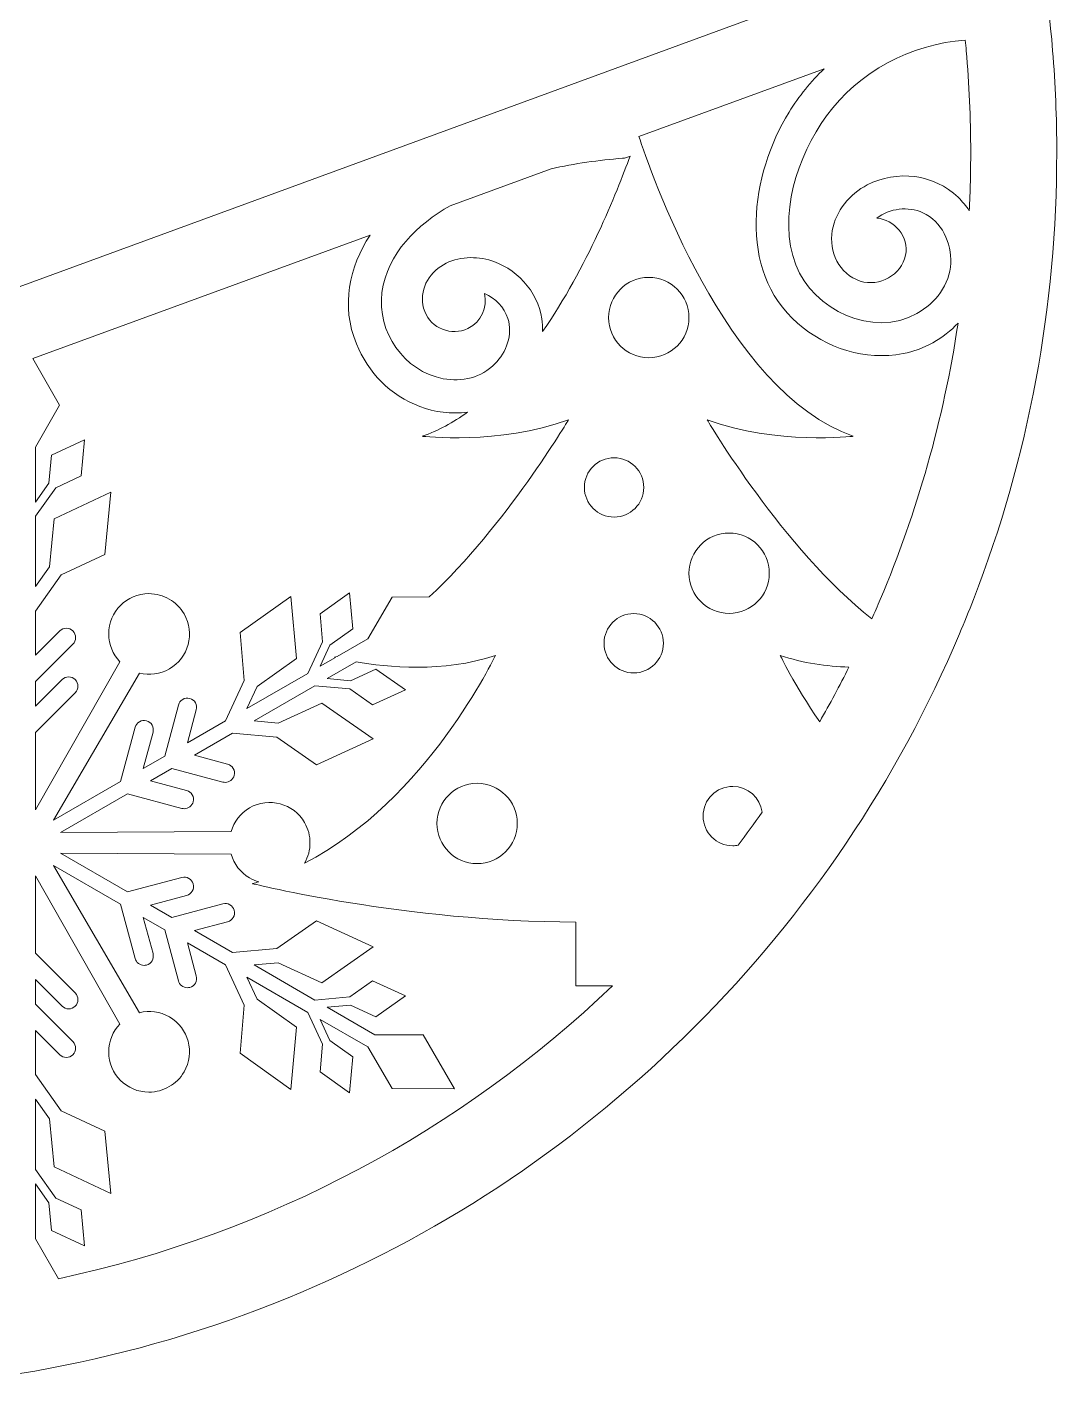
# Model space of a CAD drawing. Extents: x 685 to 835, y -200 to 2.
# Drawn here: x 772.6 to 835.1, y -200 to -117.3 of the extents above; entities that cross this region are included whole.
import ezdxf

# ---------------------------------------------------------------- set-up
doc = ezdxf.new("R2010")
doc.units = 0
doc.header["$MEASUREMENT"] = 0
doc.layers.add('Layer 1', color=7, linetype='Continuous', lineweight=0)

msp = doc.modelspace()

# ---------------------------------------------------------------- linework, layer by layer
at = {"layer": 'Layer 1'}
for points, knots in [([(834.88, -118.708), (834.299, -111.493), (832.69, -104.464), (830.073, -97.724), (829.801, -97.021), (829.518, -96.322), (829.223, -95.627), (827.932, -92.575), (826.451, -89.628), (824.785, -86.797), (824.302, -85.974), (823.804, -85.163), (823.29, -84.36), (822.718, -83.468), (822.127, -82.589), (821.517, -81.722), (825.567, -83.447), (830.626, -83.059), (833.206, -79.072), (833.676, -78.349), (833.045, -77.549), (832.301, -77.486), (827.578, -77.107), (824.89, -72.02), (823.732, -67.985), (822.273, -62.932), (821.739, -57.311), (818.041, -53.262), (816.434, -51.501), (814.463, -50.28), (812.315, -49.438), (815.059, -49.08), (817.74, -48.406), (820.252, -47.157), (824.933, -44.834), (828.841, -40.399), (829.045, -34.989), (829.276, -29.003), (825.241, -23.866), (820.589, -20.582), (815.557, -17.024), (809.607, -15.144), (804.365, -11.965), (801.845, -10.435), (799.719, -8.575), (797.754, -6.393), (796.028, -4.463), (794.287, -2.414), (791.979, -1.158), (786.821, 1.649), (780.856, -1.003), (777.474, -5.298), (775.6, -7.684), (774.351, -10.449), (773.256, -13.256), (772.021, -16.435), (770.863, -19.649), (769.677, -22.849), (769.467, -23.417), (769.257, -23.979), (769.046, -24.547), (768.59, -22.863), (767.256, -21.48), (765.502, -20.694), (764.064, -20.049), (762.442, -19.635), (760.892, -19.403), (760.596, -19.358), (760.298, -19.337), (760, -19.331), (759.704, -19.337), (759.405, -19.358), (759.109, -19.403), (757.558, -19.635), (755.938, -20.049), (754.499, -20.694), (752.745, -21.48), (751.411, -22.863), (750.955, -24.547), (750.745, -23.979), (750.534, -23.417), (750.324, -22.849), (749.138, -19.649), (747.98, -16.435), (746.745, -13.256), (745.65, -10.449), (744.401, -7.684), (742.527, -5.298), (739.145, -1.003), (733.18, 1.649), (728.022, -1.158), (725.714, -2.414), (723.973, -4.463), (722.247, -6.393), (720.282, -8.575), (718.156, -10.435), (715.637, -11.965), (710.395, -15.144), (704.444, -17.024), (699.412, -20.582), (694.76, -23.866), (690.725, -29.003), (690.956, -34.989), (691.16, -40.399), (695.069, -44.834), (699.749, -47.157), (702.261, -48.406), (704.942, -49.08), (707.686, -49.438), (705.539, -50.28), (703.567, -51.501), (701.96, -53.262), (698.261, -57.311), (697.728, -62.932), (696.269, -67.985), (695.111, -72.02), (692.423, -77.107), (687.7, -77.486), (686.957, -77.549), (686.325, -78.349), (686.795, -79.072), (689.375, -83.059), (694.435, -83.447), (698.485, -81.721), (695.438, -86.056), (692.86, -90.703), (690.777, -95.627), (690.482, -96.322), (690.199, -97.021), (689.927, -97.724), (687.312, -104.464), (685.702, -111.493), (685.12, -118.708), (685.095, -119.009), (685.072, -119.311), (685.052, -119.613), (684.977, -120.697), (684.926, -121.785), (684.898, -122.877), (684.88, -123.54), (684.872, -124.205), (684.872, -124.872), (684.872, -133.996), (686.481, -142.879), (689.658, -151.316), (689.747, -151.551), (689.836, -151.786), (689.927, -152.02), (690.181, -152.672), (690.443, -153.324), (690.716, -153.972), (690.736, -154.019), (690.757, -154.068), (690.777, -154.115), (694.561, -163.062), (699.978, -171.096), (706.877, -177.995), (713.776, -184.893), (721.81, -190.311), (730.756, -194.095), (740.02, -198.012), (749.86, -200), (760, -200), (770.141, -200), (779.98, -198.012), (789.245, -194.095), (798.191, -190.311), (806.225, -184.893), (813.125, -177.995), (820.023, -171.096), (825.44, -163.062), (829.223, -154.115), (829.518, -153.42), (829.801, -152.721), (830.073, -152.02), (833.429, -143.373), (835.128, -134.25), (835.128, -124.872), (835.128, -122.803), (835.045, -120.748), (834.88, -118.708)], [0, 0, 0, 0, 1, 1, 1, 2, 2, 2, 3, 3, 3, 4, 4, 4, 5, 5, 5, 6, 6, 6, 7, 7, 7, 8, 8, 8, 9, 9, 9, 10, 10, 10, 11, 11, 11, 12, 12, 12, 13, 13, 13, 14, 14, 14, 15, 15, 15, 16, 16, 16, 17, 17, 17, 18, 18, 18, 19, 19, 19, 20, 20, 20, 21, 21, 21, 22, 22, 22, 23, 23, 23, 24, 24, 24, 25, 25, 25, 26, 26, 26, 27, 27, 27, 28, 28, 28, 29, 29, 29, 30, 30, 30, 31, 31, 31, 32, 32, 32, 33, 33, 33, 34, 34, 34, 35, 35, 35, 36, 36, 36, 37, 37, 37, 38, 38, 38, 39, 39, 39, 40, 40, 40, 41, 41, 41, 42, 42, 42, 43, 43, 43, 44, 44, 44, 45, 45, 45, 46, 46, 46, 47, 47, 47, 48, 48, 48, 49, 49, 49, 50, 50, 50, 51, 51, 51, 52, 52, 52, 53, 53, 53, 54, 54, 54, 55, 55, 55, 56, 56, 56, 57, 57, 57, 58, 58, 58, 59, 59, 59, 60, 60, 60, 60]), ([(695.412, -151.62), (695.048, -150.74), (694.699, -149.852), (694.37, -148.956), (691.819, -142.029), (690.337, -134.591), (690.122, -126.843), (690.122, -126.843), (814.579, -81.239), (814.579, -81.239), (815.991, -83.002), (817.321, -84.834), (818.56, -86.73), (819.082, -87.528), (819.587, -88.336), (820.075, -89.156), (821.712, -91.897), (823.165, -94.758), (824.42, -97.724), (826.375, -102.346), (827.846, -107.221), (828.77, -112.285), (828.77, -112.285), (699.399, -159.689), (699.399, -159.689), (697.977, -157.223), (696.699, -154.663), (695.58, -152.02), (695.525, -151.887), (695.468, -151.753), (695.412, -151.62)], [0, 0, 0, 0, 1, 1, 1, 2, 2, 2, 3, 3, 3, 4, 4, 4, 5, 5, 5, 6, 6, 6, 7, 7, 7, 8, 8, 8, 9, 9, 9, 10, 10, 10, 10]), ([(829.817, -128.427), (829.622, -128.132), (829.398, -127.858), (829.144, -127.611), (827.68, -126.193), (825.426, -125.932), (823.63, -126.857), (822.573, -127.402), (821.713, -128.44), (821.508, -129.626), (821.288, -130.901), (821.915, -132.286), (823.207, -132.696), (824.365, -133.064), (825.706, -132.324), (825.95, -131.125), (826.178, -130.003), (825.27, -128.962), (824.206, -128.873), (824.97, -128.267), (826.125, -128.149), (827.002, -128.545), (828.158, -129.067), (828.743, -130.389), (828.699, -131.605), (828.651, -132.915), (827.753, -134.042), (826.644, -134.665), (823.981, -136.161), (820.333, -134.456), (819.293, -131.707), (818.174, -128.75), (819.379, -125.109), (821.153, -122.667), (823.113, -119.969), (826.279, -118.312), (829.578, -118.063), (829.599, -118.278), (829.619, -118.493), (829.637, -118.708), (829.815, -120.74), (829.907, -122.795), (829.907, -124.872), (829.907, -126.064), (829.877, -127.249), (829.817, -128.427)], [0, 0, 0, 0, 1, 1, 1, 2, 2, 2, 3, 3, 3, 4, 4, 4, 5, 5, 5, 6, 6, 6, 7, 7, 7, 8, 8, 8, 9, 9, 9, 10, 10, 10, 11, 11, 11, 12, 12, 12, 13, 13, 13, 14, 14, 14, 15, 15, 15, 15]), ([(824.42, -152.02), (824.252, -152.415), (824.081, -152.809), (823.907, -153.201), (818.549, -148.985), (813.914, -141.12), (813.914, -141.12), (818.127, -142.672), (822.782, -142.118), (822.782, -142.118), (815.031, -139.431), (810.365, -125.765), (809.768, -123.924), (809.768, -123.924), (821.019, -119.801), (821.019, -119.801), (820.206, -120.578), (819.484, -121.462), (818.883, -122.44), (816.558, -126.221), (815.703, -132.024), (819.398, -135.254), (821.145, -136.782), (823.503, -137.536), (825.803, -137.099), (827.081, -136.857), (828.253, -136.186), (829.138, -135.246), (828.262, -141.104), (826.658, -146.727), (824.42, -152.02)], [0, 0, 0, 0, 1, 1, 1, 2, 2, 2, 3, 3, 3, 4, 4, 4, 5, 5, 5, 6, 6, 6, 7, 7, 7, 8, 8, 8, 9, 9, 9, 10, 10, 10, 10]), ([(808.776, -125.241), (808.951, -125.228), (809.102, -125.178), (809.23, -125.103), (808.428, -127.335), (806.617, -131.867), (803.924, -135.758), (803.93, -135.502), (803.917, -135.244), (803.879, -134.985), (803.629, -133.306), (802.291, -131.852), (800.656, -131.411), (799.697, -131.152), (798.581, -131.244), (797.741, -131.802), (796.845, -132.398), (796.375, -133.5), (796.767, -134.535), (797.159, -135.569), (798.398, -136.055), (799.394, -135.568), (800.221, -135.164), (800.568, -134.288), (800.407, -133.452), (801.06, -133.724), (801.6, -134.299), (801.815, -134.963), (802.13, -135.937), (801.722, -137.01), (801.031, -137.719), (800.222, -138.55), (799.023, -138.838), (797.897, -138.623), (795.512, -138.168), (793.861, -135.788), (794.177, -133.391), (794.49, -131.007), (796.318, -129.261), (798.321, -128.118), (798.321, -128.118), (804.437, -125.877), (804.437, -125.877), (805.876, -125.558), (807.338, -125.351), (808.776, -125.241)], [0, 0, 0, 0, 1, 1, 1, 2, 2, 2, 3, 3, 3, 4, 4, 4, 5, 5, 5, 6, 6, 6, 7, 7, 7, 8, 8, 8, 9, 9, 9, 10, 10, 10, 11, 11, 11, 12, 12, 12, 13, 13, 13, 14, 14, 14, 15, 15, 15, 15]), ([(797.042, -151.873), (797.042, -151.873), (794.789, -151.883), (794.789, -151.883), (794.789, -151.883), (793.314, -154.412), (793.314, -154.412), (793.314, -154.412), (791.465, -155.48), (791.465, -155.48), (791.41, -155.497), (791.355, -155.515), (791.301, -155.531), (791.301, -155.531), (791.319, -155.536), (791.352, -155.545), (791.352, -155.545), (790.423, -156.081), (790.423, -156.081), (790.423, -156.081), (791.016, -154.8), (791.016, -154.8), (791.016, -154.8), (792.399, -153.815), (792.399, -153.815), (792.399, -153.815), (792.209, -151.621), (792.209, -151.621), (792.209, -151.621), (790.415, -152.898), (790.415, -152.898), (790.415, -152.898), (790.561, -154.59), (790.561, -154.59), (790.561, -154.59), (789.671, -156.515), (789.671, -156.515), (789.671, -156.515), (785.979, -158.647), (785.979, -158.647), (785.979, -158.647), (786.595, -157.315), (786.595, -157.315), (786.595, -157.315), (788.979, -155.617), (788.979, -155.617), (788.979, -155.617), (788.652, -151.834), (788.652, -151.834), (788.652, -151.834), (785.559, -154.036), (785.559, -154.036), (785.559, -154.036), (785.811, -156.953), (785.811, -156.953), (785.811, -156.953), (784.681, -159.396), (784.681, -159.396), (784.681, -159.396), (782.369, -160.731), (782.369, -160.731), (782.369, -160.731), (782.907, -158.723), (782.907, -158.723), (782.988, -158.422), (782.81, -158.112), (782.508, -158.032), (782.207, -157.951), (781.898, -158.13), (781.817, -158.431), (781.817, -158.431), (780.987, -161.529), (780.987, -161.529), (780.987, -161.529), (779.69, -162.278), (779.69, -162.278), (779.69, -162.278), (780.28, -160.078), (780.28, -160.078), (780.361, -159.776), (780.181, -159.467), (779.88, -159.387), (779.579, -159.305), (779.27, -159.484), (779.189, -159.786), (779.189, -159.786), (778.307, -163.076), (778.307, -163.076), (778.307, -163.076), (774.236, -165.427), (774.236, -165.427), (774.236, -165.427), (779.467, -156.493), (779.467, -156.493), (780.058, -156.639), (780.704, -156.566), (781.273, -156.238), (782.44, -155.564), (782.841, -154.07), (782.167, -152.903), (781.942, -152.514), (781.626, -152.21), (781.262, -152.003), (780.9, -151.791), (780.479, -151.67), (780.031, -151.67), (778.682, -151.67), (777.589, -152.763), (777.589, -154.111), (777.589, -154.768), (777.849, -155.364), (778.272, -155.803), (778.272, -155.803), (773.15, -164.799), (773.15, -164.799), (773.15, -164.799), (773.15, -160.098), (773.15, -160.098), (773.15, -160.098), (775.558, -157.689), (775.558, -157.689), (775.779, -157.469), (775.779, -157.112), (775.558, -156.891), (775.338, -156.671), (774.981, -156.671), (774.76, -156.891), (774.76, -156.891), (773.15, -158.501), (773.15, -158.501), (773.15, -158.501), (773.15, -157.005), (773.15, -157.005), (773.15, -157.005), (775.418, -154.736), (775.418, -154.736), (775.638, -154.516), (775.638, -154.159), (775.418, -153.938), (775.198, -153.718), (774.84, -153.718), (774.619, -153.938), (774.619, -153.938), (773.15, -155.408), (773.15, -155.408), (773.15, -155.408), (773.15, -152.738), (773.15, -152.738), (773.15, -152.738), (774.701, -150.538), (774.701, -150.538), (774.701, -150.538), (777.353, -149.298), (777.353, -149.298), (777.353, -149.298), (777.713, -145.519), (777.713, -145.519), (777.713, -145.519), (774.273, -147.126), (774.273, -147.126), (774.273, -147.126), (773.995, -150.041), (773.995, -150.041), (773.995, -150.041), (773.15, -151.24), (773.15, -151.24), (773.15, -151.24), (773.15, -146.976), (773.15, -146.976), (773.15, -146.976), (774.372, -145.243), (774.372, -145.243), (774.372, -145.243), (775.91, -144.524), (775.91, -144.524), (775.91, -144.524), (776.119, -142.331), (776.119, -142.331), (776.119, -142.331), (774.124, -143.264), (774.124, -143.264), (774.124, -143.264), (773.963, -144.954), (773.963, -144.954), (773.963, -144.954), (773.15, -146.108), (773.15, -146.108), (773.15, -146.108), (773.15, -142.77), (773.15, -142.77), (773.15, -142.77), (774.602, -140.228), (774.602, -140.228), (774.602, -140.228), (772.987, -137.401), (772.987, -137.401), (772.987, -137.401), (793.451, -129.903), (793.451, -129.903), (792.186, -131.84), (791.674, -134.179), (792.621, -136.5), (793.335, -138.252), (794.693, -139.635), (796.468, -140.31), (797.382, -140.657), (798.391, -140.776), (799.363, -140.652), (798.498, -141.28), (797.584, -141.784), (796.622, -142.118), (796.622, -142.118), (801.277, -142.672), (805.489, -141.12), (805.489, -141.12), (801.715, -147.524), (797.042, -151.873)], [0, 0, 0, 0, 1, 1, 1, 2, 2, 2, 3, 3, 3, 4, 4, 4, 5, 5, 5, 6, 6, 6, 7, 7, 7, 8, 8, 8, 9, 9, 9, 10, 10, 10, 11, 11, 11, 12, 12, 12, 13, 13, 13, 14, 14, 14, 15, 15, 15, 16, 16, 16, 17, 17, 17, 18, 18, 18, 19, 19, 19, 20, 20, 20, 21, 21, 21, 22, 22, 22, 23, 23, 23, 24, 24, 24, 25, 25, 25, 26, 26, 26, 27, 27, 27, 28, 28, 28, 29, 29, 29, 30, 30, 30, 31, 31, 31, 32, 32, 32, 33, 33, 33, 34, 34, 34, 35, 35, 35, 36, 36, 36, 37, 37, 37, 38, 38, 38, 39, 39, 39, 40, 40, 40, 41, 41, 41, 42, 42, 42, 43, 43, 43, 44, 44, 44, 45, 45, 45, 46, 46, 46, 47, 47, 47, 48, 48, 48, 49, 49, 49, 50, 50, 50, 51, 51, 51, 52, 52, 52, 53, 53, 53, 54, 54, 54, 55, 55, 55, 56, 56, 56, 57, 57, 57, 58, 58, 58, 59, 59, 59, 60, 60, 60, 61, 61, 61, 62, 62, 62, 63, 63, 63, 64, 64, 64, 65, 65, 65, 66, 66, 66, 67, 67, 67, 68, 68, 68, 69, 69, 69, 70, 70, 70, 71, 71, 71, 72, 72, 72, 72]), ([(810.367, -137.352), (809.02, -137.352), (807.928, -136.26), (807.928, -134.913), (807.928, -133.566), (809.02, -132.474), (810.367, -132.474), (811.713, -132.474), (812.806, -133.566), (812.806, -134.913), (812.806, -136.26), (811.713, -137.352), (810.367, -137.352)], [0, 0, 0, 0, 1, 1, 1, 2, 2, 2, 3, 3, 3, 4, 4, 4, 4]), ([(806.459, -145.221), (806.459, -144.226), (807.265, -143.42), (808.261, -143.42), (809.256, -143.42), (810.063, -144.226), (810.063, -145.221), (810.063, -146.217), (809.256, -147.023), (808.261, -147.023), (807.265, -147.023), (806.459, -146.217), (806.459, -145.221)], [0, 0, 0, 0, 1, 1, 1, 2, 2, 2, 3, 3, 3, 4, 4, 4, 4]), ([(815.244, -152.87), (813.898, -152.87), (812.806, -151.778), (812.806, -150.432), (812.806, -149.085), (813.898, -147.993), (815.244, -147.993), (816.591, -147.993), (817.683, -149.085), (817.683, -150.432), (817.683, -151.778), (816.591, -152.87), (815.244, -152.87)], [0, 0, 0, 0, 1, 1, 1, 2, 2, 2, 3, 3, 3, 4, 4, 4, 4]), ([(809.454, -152.881), (810.449, -152.881), (811.255, -153.688), (811.255, -154.683), (811.255, -155.678), (810.449, -156.485), (809.454, -156.485), (808.458, -156.485), (807.652, -155.678), (807.652, -154.683), (807.652, -153.688), (808.458, -152.881), (809.454, -152.881)], [0, 0, 0, 0, 1, 1, 1, 2, 2, 2, 3, 3, 3, 4, 4, 4, 4]), ([(789.478, -165.568), (788.804, -164.401), (787.312, -164), (786.144, -164.674), (785.575, -165.003), (785.189, -165.526), (785.02, -166.111), (785.02, -166.111), (774.668, -166.174), (774.668, -166.174), (774.668, -166.174), (778.739, -163.824), (778.739, -163.824), (778.739, -163.824), (782.029, -164.705), (782.029, -164.705), (782.078, -164.718), (782.128, -164.725), (782.176, -164.725), (782.425, -164.725), (782.654, -164.558), (782.721, -164.306), (782.802, -164.005), (782.623, -163.695), (782.321, -163.615), (782.321, -163.615), (780.122, -163.025), (780.122, -163.025), (780.122, -163.025), (781.418, -162.276), (781.418, -162.276), (781.418, -162.276), (784.517, -163.107), (784.517, -163.107), (784.566, -163.12), (784.615, -163.126), (784.663, -163.126), (784.913, -163.126), (785.14, -162.96), (785.208, -162.708), (785.288, -162.407), (785.11, -162.097), (784.809, -162.017), (784.809, -162.017), (782.801, -161.478), (782.801, -161.478), (782.801, -161.478), (785.113, -160.144), (785.113, -160.144), (785.113, -160.144), (787.794, -160.387), (787.794, -160.387), (787.794, -160.387), (790.193, -162.064), (790.193, -162.064), (790.193, -162.064), (793.647, -160.486), (793.647, -160.486), (793.647, -160.486), (790.534, -158.311), (790.534, -158.311), (790.534, -158.311), (787.872, -159.527), (787.872, -159.527), (787.872, -159.527), (786.411, -159.394), (786.411, -159.394), (786.411, -159.394), (790.103, -157.263), (790.103, -157.263), (790.103, -157.263), (792.215, -157.455), (792.215, -157.455), (792.215, -157.455), (793.607, -158.427), (793.607, -158.427), (793.607, -158.427), (795.611, -157.512), (795.611, -157.512), (795.611, -157.512), (793.805, -156.25), (793.805, -156.25), (793.805, -156.25), (792.261, -156.956), (792.261, -156.956), (792.261, -156.956), (790.856, -156.828), (790.856, -156.828), (790.856, -156.828), (792.615, -155.812), (792.615, -155.812), (794.451, -156.135), (797.913, -156.493), (801.056, -155.42), (801.056, -155.42), (796.917, -164.213), (789.476, -168.038), (789.477, -168.037), (789.478, -168.036), (789.478, -168.035), (789.704, -167.646), (789.808, -167.221), (789.806, -166.801), (789.809, -166.382), (789.704, -165.957), (789.478, -165.568)], [0, 0, 0, 0, 1, 1, 1, 2, 2, 2, 3, 3, 3, 4, 4, 4, 5, 5, 5, 6, 6, 6, 7, 7, 7, 8, 8, 8, 9, 9, 9, 10, 10, 10, 11, 11, 11, 12, 12, 12, 13, 13, 13, 14, 14, 14, 15, 15, 15, 16, 16, 16, 17, 17, 17, 18, 18, 18, 19, 19, 19, 20, 20, 20, 21, 21, 21, 22, 22, 22, 23, 23, 23, 24, 24, 24, 25, 25, 25, 26, 26, 26, 27, 27, 27, 28, 28, 28, 29, 29, 29, 30, 30, 30, 31, 31, 31, 32, 32, 32, 33, 33, 33, 34, 34, 34, 35, 35, 35, 35]), ([(818.348, -155.42), (819.732, -155.892), (821.177, -156.087), (822.518, -156.129), (821.955, -157.251), (821.362, -158.356), (820.741, -159.443), (819.171, -157.168), (818.348, -155.42), (818.348, -155.42)], [0, 0, 0, 0, 1, 1, 1, 2, 2, 2, 3, 3, 3, 3]), ([(799.947, -163.18), (801.294, -163.18), (802.386, -164.272), (802.386, -165.618), (802.386, -166.965), (801.294, -168.057), (799.947, -168.057), (798.601, -168.057), (797.509, -166.965), (797.509, -165.618), (797.509, -164.272), (798.601, -163.18), (799.947, -163.18)], [0, 0, 0, 0, 1, 1, 1, 2, 2, 2, 3, 3, 3, 4, 4, 4, 4]), ([(815.791, -166.946), (815.685, -166.965), (815.577, -166.976), (815.466, -166.976), (814.471, -166.976), (813.664, -166.17), (813.664, -165.174), (813.664, -164.179), (814.471, -163.373), (815.466, -163.373), (816.382, -163.373), (817.137, -164.057), (817.251, -164.942), (816.776, -165.619), (816.289, -166.287), (815.791, -166.946)], [0, 0, 0, 0, 1, 1, 1, 2, 2, 2, 3, 3, 3, 4, 4, 4, 5, 5, 5, 5]), ([(774.536, -193.258), (774.536, -193.258), (773.15, -190.833), (773.15, -190.833), (773.15, -190.833), (773.15, -187.495), (773.15, -187.495), (773.15, -187.495), (773.963, -188.649), (773.963, -188.649), (773.963, -188.649), (774.124, -190.339), (774.124, -190.339), (774.124, -190.339), (776.119, -191.272), (776.119, -191.272), (776.119, -191.272), (775.91, -189.079), (775.91, -189.079), (775.91, -189.079), (774.372, -188.36), (774.372, -188.36), (774.372, -188.36), (773.15, -186.627), (773.15, -186.627), (773.15, -186.627), (773.15, -182.363), (773.15, -182.363), (773.15, -182.363), (773.995, -183.562), (773.995, -183.562), (773.995, -183.562), (774.273, -186.477), (774.273, -186.477), (774.273, -186.477), (777.713, -188.084), (777.713, -188.084), (777.713, -188.084), (777.353, -184.304), (777.353, -184.304), (777.353, -184.304), (774.701, -183.065), (774.701, -183.065), (774.701, -183.065), (773.15, -180.865), (773.15, -180.865), (773.15, -180.865), (773.15, -178.195), (773.15, -178.195), (773.15, -178.195), (774.619, -179.665), (774.619, -179.665), (774.73, -179.775), (774.874, -179.83), (775.018, -179.83), (775.163, -179.83), (775.308, -179.775), (775.418, -179.665), (775.638, -179.444), (775.638, -179.087), (775.418, -178.867), (775.418, -178.867), (773.15, -176.598), (773.15, -176.598), (773.15, -176.598), (773.15, -175.102), (773.15, -175.102), (773.15, -175.102), (774.76, -176.712), (774.76, -176.712), (774.87, -176.822), (775.015, -176.877), (775.159, -176.877), (775.304, -176.877), (775.448, -176.822), (775.558, -176.712), (775.779, -176.491), (775.779, -176.134), (775.558, -175.914), (775.558, -175.914), (773.15, -173.505), (773.15, -173.505), (773.15, -173.505), (773.15, -168.804), (773.15, -168.804), (773.15, -168.804), (778.272, -177.8), (778.272, -177.8), (777.849, -178.239), (777.589, -178.835), (777.589, -179.492), (777.589, -180.84), (778.682, -181.933), (780.031, -181.933), (780.479, -181.933), (780.9, -181.812), (781.262, -181.6), (781.626, -181.393), (781.942, -181.089), (782.167, -180.7), (782.841, -179.533), (782.44, -178.039), (781.273, -177.365), (780.704, -177.037), (780.058, -176.964), (779.467, -177.11), (779.467, -177.11), (774.236, -168.176), (774.236, -168.176), (774.236, -168.176), (778.307, -170.527), (778.307, -170.527), (778.307, -170.527), (779.189, -173.817), (779.189, -173.817), (779.257, -174.07), (779.485, -174.236), (779.734, -174.236), (779.782, -174.236), (779.831, -174.23), (779.88, -174.216), (780.181, -174.136), (780.361, -173.827), (780.28, -173.525), (780.28, -173.525), (779.69, -171.325), (779.69, -171.325), (779.69, -171.325), (780.987, -172.074), (780.987, -172.074), (780.987, -172.074), (781.817, -175.172), (781.817, -175.172), (781.885, -175.424), (782.112, -175.591), (782.362, -175.591), (782.41, -175.591), (782.459, -175.584), (782.508, -175.571), (782.81, -175.491), (782.988, -175.181), (782.907, -174.88), (782.907, -174.88), (782.369, -172.872), (782.369, -172.872), (782.369, -172.872), (784.681, -174.207), (784.681, -174.207), (784.681, -174.207), (785.811, -176.65), (785.811, -176.65), (785.811, -176.65), (785.559, -179.567), (785.559, -179.567), (785.559, -179.567), (788.652, -181.769), (788.652, -181.769), (788.652, -181.769), (788.979, -177.986), (788.979, -177.986), (788.979, -177.986), (786.595, -176.288), (786.595, -176.288), (786.595, -176.288), (785.979, -174.956), (785.979, -174.956), (785.979, -174.956), (789.671, -177.088), (789.671, -177.088), (789.671, -177.088), (790.561, -179.013), (790.561, -179.013), (790.561, -179.013), (790.415, -180.705), (790.415, -180.705), (790.415, -180.705), (792.209, -181.982), (792.209, -181.982), (792.209, -181.982), (792.399, -179.788), (792.399, -179.788), (792.399, -179.788), (791.016, -178.803), (791.016, -178.803), (791.016, -178.803), (790.423, -177.522), (790.423, -177.522), (790.423, -177.522), (793.314, -179.191), (793.314, -179.191), (793.314, -179.191), (794.789, -181.72), (794.789, -181.72), (794.789, -181.72), (798.586, -181.737), (798.586, -181.737), (798.586, -181.737), (796.673, -178.456), (796.673, -178.456), (796.673, -178.456), (793.746, -178.444), (793.746, -178.444), (793.746, -178.444), (790.855, -176.774), (790.855, -176.774), (790.855, -176.774), (792.261, -176.647), (792.261, -176.647), (792.261, -176.647), (793.805, -177.353), (793.805, -177.353), (793.805, -177.353), (795.611, -176.091), (795.611, -176.091), (795.611, -176.091), (793.607, -175.175), (793.607, -175.175), (793.607, -175.175), (792.215, -176.148), (792.215, -176.148), (792.215, -176.148), (790.103, -176.34), (790.103, -176.34), (790.103, -176.34), (786.411, -174.208), (786.411, -174.208), (786.411, -174.208), (787.872, -174.076), (787.872, -174.076), (787.872, -174.076), (790.534, -175.292), (790.534, -175.292), (790.534, -175.292), (793.647, -173.117), (793.647, -173.117), (793.647, -173.117), (790.193, -171.539), (790.193, -171.539), (790.193, -171.539), (787.794, -173.216), (787.794, -173.216), (787.794, -173.216), (785.113, -173.459), (785.113, -173.459), (785.113, -173.459), (782.801, -172.125), (782.801, -172.125), (782.801, -172.125), (784.809, -171.586), (784.809, -171.586), (785.11, -171.506), (785.288, -171.196), (785.208, -170.895), (785.127, -170.594), (784.818, -170.415), (784.517, -170.496), (784.517, -170.496), (781.418, -171.326), (781.418, -171.326), (781.418, -171.326), (780.122, -170.578), (780.122, -170.578), (780.122, -170.578), (782.321, -169.988), (782.321, -169.988), (782.623, -169.908), (782.802, -169.598), (782.721, -169.297), (782.64, -168.996), (782.331, -168.817), (782.029, -168.898), (782.029, -168.898), (778.739, -169.779), (778.739, -169.779), (778.739, -169.779), (774.668, -167.429), (774.668, -167.429), (774.668, -167.429), (785.02, -167.492), (785.02, -167.492), (785.189, -168.077), (785.575, -168.6), (786.144, -168.929), (786.325, -169.033), (786.514, -169.109), (786.707, -169.163), (786.576, -169.202), (786.445, -169.24), (786.313, -169.276), (786.313, -169.276), (795.623, -171.604), (805.933, -171.604), (805.933, -171.604), (805.933, -175.484), (805.933, -175.484), (805.933, -175.484), (808.171, -175.484), (808.171, -175.484), (798.975, -184.241), (787.405, -190.526), (774.536, -193.258)], [0, 0, 0, 0, 1, 1, 1, 2, 2, 2, 3, 3, 3, 4, 4, 4, 5, 5, 5, 6, 6, 6, 7, 7, 7, 8, 8, 8, 9, 9, 9, 10, 10, 10, 11, 11, 11, 12, 12, 12, 13, 13, 13, 14, 14, 14, 15, 15, 15, 16, 16, 16, 17, 17, 17, 18, 18, 18, 19, 19, 19, 20, 20, 20, 21, 21, 21, 22, 22, 22, 23, 23, 23, 24, 24, 24, 25, 25, 25, 26, 26, 26, 27, 27, 27, 28, 28, 28, 29, 29, 29, 30, 30, 30, 31, 31, 31, 32, 32, 32, 33, 33, 33, 34, 34, 34, 35, 35, 35, 36, 36, 36, 37, 37, 37, 38, 38, 38, 39, 39, 39, 40, 40, 40, 41, 41, 41, 42, 42, 42, 43, 43, 43, 44, 44, 44, 45, 45, 45, 46, 46, 46, 47, 47, 47, 48, 48, 48, 49, 49, 49, 50, 50, 50, 51, 51, 51, 52, 52, 52, 53, 53, 53, 54, 54, 54, 55, 55, 55, 56, 56, 56, 57, 57, 57, 58, 58, 58, 59, 59, 59, 60, 60, 60, 61, 61, 61, 62, 62, 62, 63, 63, 63, 64, 64, 64, 65, 65, 65, 66, 66, 66, 67, 67, 67, 68, 68, 68, 69, 69, 69, 70, 70, 70, 71, 71, 71, 72, 72, 72, 73, 73, 73, 74, 74, 74, 75, 75, 75, 76, 76, 76, 77, 77, 77, 78, 78, 78, 79, 79, 79, 80, 80, 80, 81, 81, 81, 82, 82, 82, 83, 83, 83, 84, 84, 84, 85, 85, 85, 86, 86, 86, 87, 87, 87, 88, 88, 88, 89, 89, 89, 90, 90, 90, 91, 91, 91, 92, 92, 92, 93, 93, 93, 94, 94, 94, 95, 95, 95, 96, 96, 96, 97, 97, 97, 98, 98, 98, 99, 99, 99, 100, 100, 100, 100])]:
    msp.add_open_spline(points, degree=3, knots=knots, dxfattribs=at)

doc.saveas('drawing.dxf')
